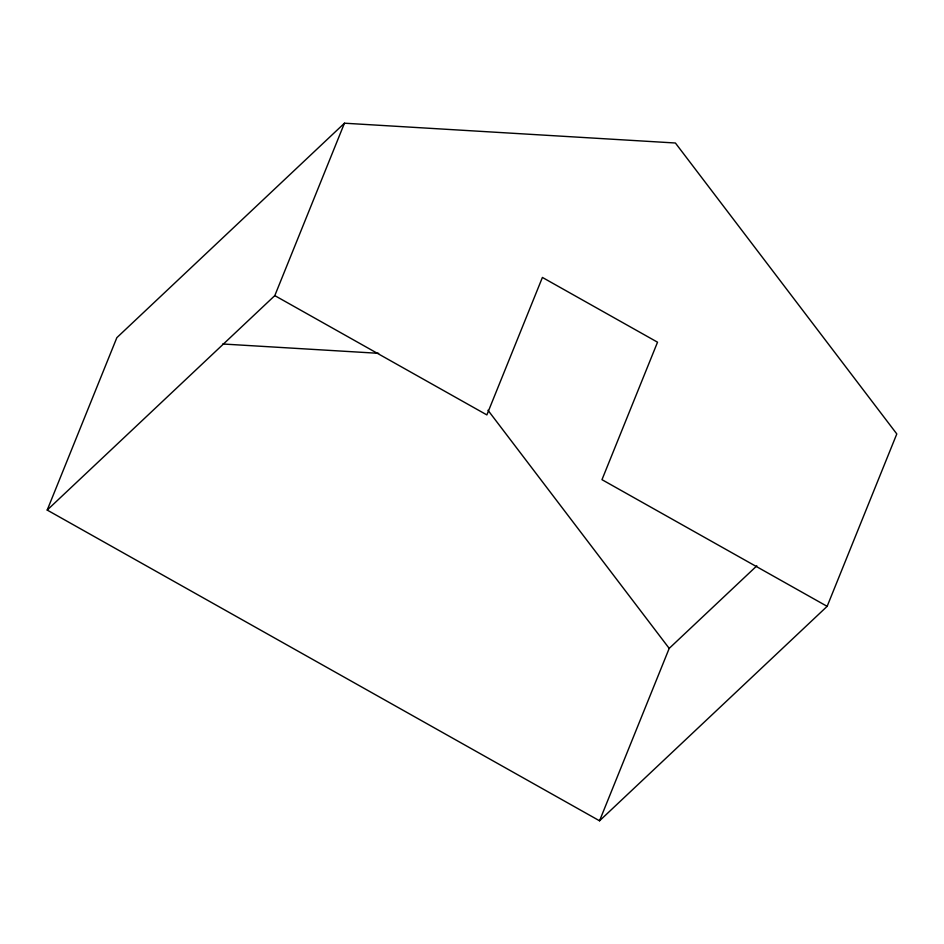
<?xml version="1.0" encoding="UTF-8"?>
<svg xmlns="http://www.w3.org/2000/svg" width="944" height="944" viewBox="0 0 944 944"><rect width="100%" height="100%" fill="white"/><g stroke="black" fill="none" stroke-linecap="round" stroke-linejoin="round"><path stroke-width="1.42" d="M47.2 510.067L116.855 337.657L344.454 123.204L675.397 143.004L896.8 433.933L827.145 606.343L599.546 820.796L47.2 510.067L274.798 295.614L344.454 123.204M599.546 820.796L669.202 648.386L756.828 565.834M222.76 343.994L378.674 353.327M274.798 295.614L486.868 414.912L542.411 277.442L657.531 342.2L601.977 479.67L827.145 606.343M487.977 410.251L669.202 648.386"/></g></svg>
